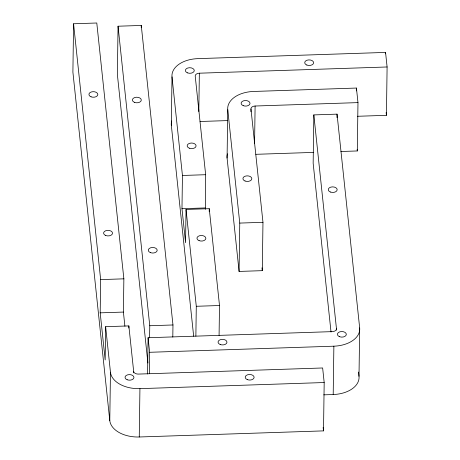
<?xml version="1.0" encoding="UTF-8"?>
<svg xmlns="http://www.w3.org/2000/svg" width="460" height="460" viewBox="0 0 460 460"><rect width="100%" height="100%" fill="white"/><g stroke="black" fill="none" stroke-linecap="round" stroke-linejoin="round"><path stroke-width="0.69" d="M73.571 23.77L72.898 72.117L109.785 420.572A27.703 17.359 0.8 0 0 139.259 436.988L323.512 430.882L324.185 382.536L322.644 367.977L138.391 374.084A4.433 2.777 0.8 0 1 133.67 371.456L128.852 325.916L105.639 326.68L105.173 359.921L100.188 312.846L100.654 279.605L73.571 23.77L96.784 23L123.866 278.835L123.401 312.075L124.896 326.197M109.785 420.572L110.457 372.226L105.639 326.68M172.805 337.059L172.971 324.973L141.266 25.449L118.053 26.214L117.375 74.56L147.907 362.992M128.823 328.037L128.852 325.916M133.653 372.876L133.67 371.456M141.237 27.583L141.266 25.449M139.259 436.988L139.932 388.642A27.703 17.359 0.8 0 1 110.457 372.226M147.579 373.986L148.085 337.726L332.333 331.625A4.433 2.777 0.8 0 0 336.461 328.704L313.829 114.908L337.042 114.137L359.674 327.934L359.001 376.28A27.698 17.353 0.8 0 1 333.201 394.53L323.719 394.847M149.592 337.824L149.759 325.737L118.053 26.214M149.327 373.618L149.626 352.291L148.085 337.726M193.66 336.197L171.327 125.235L172.005 76.889A27.703 17.359 0.8 0 1 197.806 58.639L385.56 52.417L387.101 66.976L386.429 115.322L357.437 116.282M219.081 335.374L219.5 305.515L209.248 208.679L186.035 209.449L185.57 242.684L181.976 208.713L182.442 175.473L172.005 76.889M198.812 111.59L199.352 73.197L387.101 66.976M195.868 336.145L196.288 306.285L186.035 209.449M205.338 209.357L205.654 174.708L195.218 76.124A4.439 2.783 0.8 0 1 199.352 73.197M209.208 211.508L209.248 208.679M357.978 102.609L255.105 106.018A4.433 2.777 0.8 0 0 250.97 108.939L262.97 222.312L262.298 270.658L239.085 271.429L227.079 158.05L227.757 109.704A27.698 17.359 0.8 0 1 253.564 91.459L356.437 88.05L357.978 102.609L357.299 150.955L340.872 151.501M239.085 271.429L239.758 223.083L227.757 109.704M250.93 111.78L250.97 108.939M254.575 143.698L255.105 106.018M313.829 114.908L313.156 163.254L331.022 332.039M336.996 117.691L337.042 114.137M333.201 394.53L333.874 346.184A27.698 17.353 0.8 0 0 359.674 327.934M336.444 330.125L336.461 328.704M356.397 90.89L356.437 88.05M385.543 53.837L385.56 52.417M200.054 121.498L227.665 120.583M255.858 154.313L313.72 152.398M182.442 175.473L205.654 174.708M181.976 208.713L205.189 207.943M239.758 223.083L262.97 222.312M100.654 279.605L123.866 278.835M196.288 306.285L219.5 305.515M100.188 312.846L123.401 312.075M149.759 325.737L172.971 324.973M149.626 352.291L333.874 346.184M139.932 388.642L324.185 382.536M386.135 112.55L386.429 115.322M357.155 149.569L357.299 150.955M358.553 372.059L359.001 376.28M323.144 427.415L323.512 430.882M261.993 267.823L262.298 270.658M171.327 125.235A27.703 17.359 0.8 0 1 171.718 120.974M227.079 158.05A27.698 17.359 0.8 0 1 227.47 153.789M91.063 96.818A4.462 2.794 0.8 0 0 97.842 94.553A4.462 2.794 0.8 0 0 91.247 91.983A4.462 2.794 0.8 0 0 91.063 96.818M105.742 235.503A4.462 2.794 0.8 0 0 112.522 233.237A4.462 2.794 0.8 0 0 105.926 230.661A4.462 2.794 0.8 0 0 105.742 235.503M247.348 379.644A4.462 2.794 0.8 0 0 254.127 377.378A4.462 2.794 0.8 0 0 247.532 374.802A4.462 2.794 0.8 0 0 247.348 379.644M127.178 379.764A4.462 2.794 0.8 0 0 133.958 377.499A4.462 2.794 0.8 0 0 127.362 374.923A4.462 2.794 0.8 0 0 127.178 379.764M220.19 344.505A4.462 2.794 0.8 0 0 226.97 342.246A4.462 2.794 0.8 0 0 220.374 339.67A4.462 2.794 0.8 0 0 220.19 344.505M330.395 192.027A4.462 2.794 0.8 0 0 337.174 189.761A4.462 2.794 0.8 0 0 330.579 187.191A4.462 2.794 0.8 0 0 330.395 192.027M339.543 336.697A4.462 2.794 0.8 0 0 346.322 334.431A4.462 2.794 0.8 0 0 339.727 331.855A4.462 2.794 0.8 0 0 339.543 336.697M150.42 252.62A4.462 2.794 0.8 0 0 157.193 250.355A4.462 2.794 0.8 0 0 150.598 247.785A4.462 2.794 0.8 0 0 150.42 252.62M134.515 102.379A4.462 2.794 0.8 0 0 141.295 100.113A4.462 2.794 0.8 0 0 134.699 97.543A4.462 2.794 0.8 0 0 134.515 102.379M306.854 65.05A4.462 2.794 0.8 0 0 313.634 62.784A4.462 2.794 0.8 0 0 307.038 60.214A4.462 2.794 0.8 0 0 306.854 65.05M189.307 148.195A4.462 2.794 0.8 0 0 196.086 145.929A4.462 2.794 0.8 0 0 189.491 143.353A4.462 2.794 0.8 0 0 189.307 148.195M199.094 240.649A4.462 2.794 0.8 0 0 205.873 238.383A4.462 2.794 0.8 0 0 199.278 235.813A4.462 2.794 0.8 0 0 199.094 240.649M187.502 72.87A4.462 2.794 0.8 0 0 194.275 70.604A4.462 2.794 0.8 0 0 187.68 68.034A4.462 2.794 0.8 0 0 187.502 72.87M245.059 181.01A4.462 2.794 0.8 0 0 251.838 178.744A4.462 2.794 0.8 0 0 245.243 176.168A4.462 2.794 0.8 0 0 245.059 181.01M243.254 105.685A4.462 2.794 0.8 0 0 250.027 103.419A4.462 2.794 0.8 0 0 243.432 100.849A4.462 2.794 0.8 0 0 243.254 105.685"/></g></svg>
